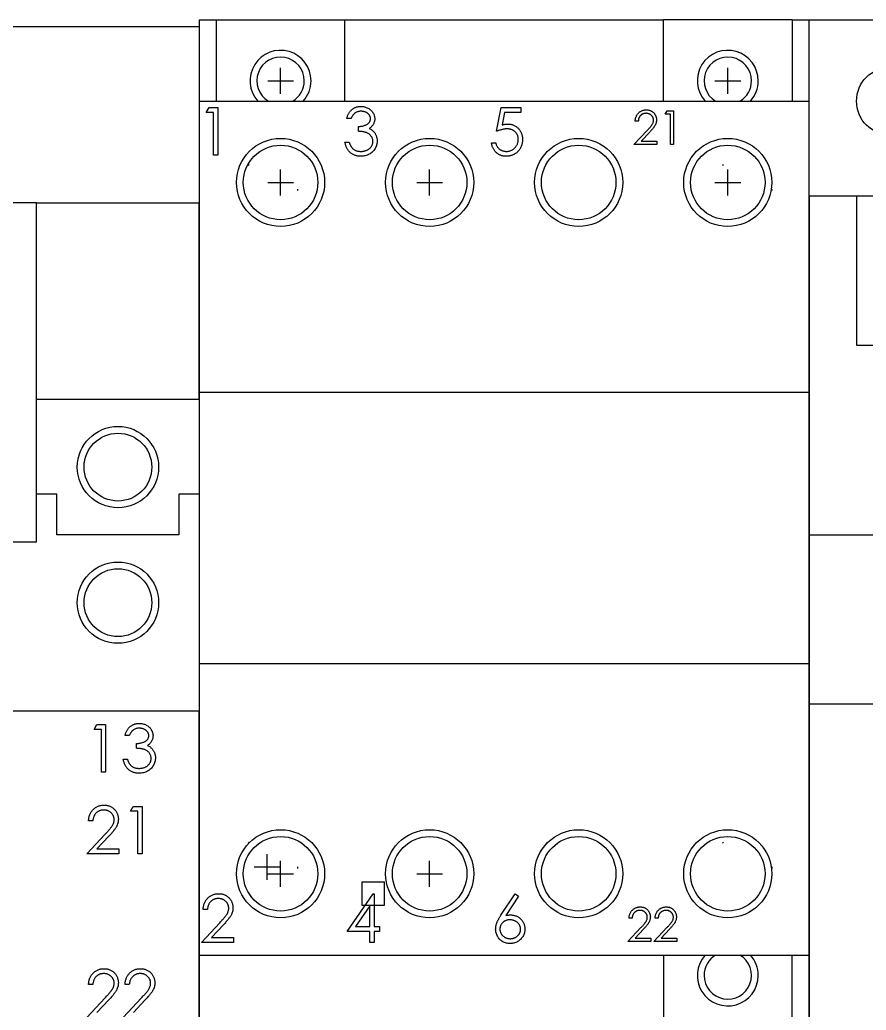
# Model space of a CAD drawing. Extents: x 304869 to 305569, y 280978 to 282378.
# Drawn here: x 305037.1 to 305099.6, y 281682.7 to 281755.8 of the extents above; entities that cross this region are included whole.
import ezdxf

# ---------------------------------------------------------------- set-up
doc = ezdxf.new("R2010")
doc.units = 0
doc.header["$MEASUREMENT"] = 0
doc.linetypes.add('ACAD_ISO07W100', pattern=[3, 0, -3])
for name, color, linetype in [('PV-1A6A', 7, 'Continuous'), ('PV-2418', 7, 'Continuous'), ('PV-2A84', 7, 'Continuous')]:
    doc.layers.add(name, color=color, linetype=linetype)

# ---------------------------------------------------------------- blocks, each defined once
blk = doc.blocks.new('Manufacturer上海良信PartName接触器SeriesNDC1ShellFrameLimitingCurrentRemarkPartTypeMinCurrent38.1MaxCurrent65Poles3PMinPower0MaxPower0LibType3DelFlgfalseUpdateDate2023-01-0100000')
at = {"layer": 'PV-1A6A'}
for p, q in [((37.5, 64), (37.5, 50)), ((37.5, 50), (37.5, 46.5)), ((37.5, 46.5), (37.5, 13.5)), ((37.5, 13.5), (37.5, -13.5))]:
    blk.add_line(p, q, dxfattribs=at)
at = {"layer": 'PV-2418'}
for p, q in [((-37.5, 64), (-25.5, 64)), ((-37.5, 51), (-37.5, 64)), ((-24.5, 64), (37.5, 64)), ((37.5, 64), (37.5, 51)), ((-34, 51), (-37.5, 51)), ((-37.5, 51), (-37.5, 26)), ((-34, 51), (-34, 40)), ((-18, 51), (-34, 51)), ((25.5, 51), (22, 51)), ((25.5, 51), (37.5, 51)), ((25.5, 26), (25.5, 51)), ((37.5, 36.5), (37.5, 51)), ((-34, 40), (-18, 40)), ((37.5, 36.5), (25.5, 36.5)), ((37.5, 36.5), (37.5, 29.5)), ((27, 29.5), (25.5, 29.5)), ((27, 26.5), (27, 29.5)), ((37.5, 29.5), (36, 29.5)), ((36, 29.5), (36, 26.5)), ((37.5, 29.5), (37.5, 13.5)), ((36, 26.5), (27, 26.5)), ((-37.5, 26), (25.5, 26)), ((-37.5, 26), (-37.5, 13.5)), ((37.5, 13.5), (-37.5, 13.5)), ((-37.5, 13.5), (-37.5, -16.5)), ((37.5, -16.5), (37.5, 13.5)), ((29.736, 12.147), (29.941, 12.506)), ((29.941, 12.506), (30.589, 12.506)), ((30.589, 12.506), (30.589, 9.006)), ((30.275, 12.147), (29.736, 12.147)), ((30.275, 9.006), (30.275, 12.147)), ((32.339, 11.699), (32.025, 11.699)), ((32.877, 10.756), (32.877, 11.115)), ((31.89, 9.949), (32.204, 9.949)), ((30.589, 9.006), (30.275, 9.006)), ((32.428, 6.114), (32.634, 6.473)), ((32.967, 6.114), (32.428, 6.114)), ((32.634, 6.473), (33.281, 6.473)), ((32.967, 2.973), (32.967, 6.114)), ((33.281, 6.473), (33.281, 2.973)), ((29.646, 5.396), (29.332, 5.396)), ((29.198, 2.973), (30.555, 4.422)), ((30.823, 4.267), (29.947, 3.332)), ((31.576, 2.973), (29.198, 2.973)), ((29.947, 3.332), (31.576, 3.332)), ((31.576, 3.332), (31.576, 2.973)), ((33.281, 2.973), (32.967, 2.973)), ((29.646, -6.671), (29.332, -6.671)), ((32.339, -6.671), (32.025, -6.671)), ((29.198, -9.094), (30.555, -7.645)), ((30.823, -7.8), (29.947, -8.735)), ((31.89, -9.094), (33.247, -7.645)), ((33.515, -7.8), (32.639, -8.735))]:
    blk.add_line(p, q, dxfattribs=at)
for centre, radius in [((-31.5, 58), 2.5), ((31.5, 31.5), 3), ((31.5, 31.5), 2.5), ((31.5, 21.5), 3), ((31.5, 21.5), 2.5)]:
    blk.add_circle(centre, radius, dxfattribs=at)
for points, knots in [([(32.025, 11.699), (32.033, 11.734), (32.05, 11.803), (32.084, 11.901), (32.122, 11.994), (32.168, 12.08), (32.217, 12.161), (32.274, 12.235), (32.335, 12.303), (32.403, 12.364), (32.474, 12.419), (32.55, 12.466), (32.628, 12.506), (32.709, 12.539), (32.794, 12.564), (32.882, 12.583), (32.973, 12.594), (33.035, 12.596), (33.066, 12.596)], [0, 0, 0, 0, 0.072625, 0.141977, 0.208985, 0.273957, 0.336889, 0.398745, 0.460116, 0.520825, 0.580994, 0.640152, 0.698622, 0.757271, 0.816427, 0.876254, 0.937165, 1, 1, 1, 1]), ([(33.066, 12.596), (33.112, 12.595), (33.202, 12.592), (33.335, 12.567), (33.463, 12.528), (33.585, 12.473), (33.698, 12.406), (33.799, 12.326), (33.886, 12.235), (33.959, 12.134), (34.016, 12.026), (34.058, 11.916), (34.084, 11.802), (34.087, 11.725), (34.089, 11.687)], [0, 0, 0, 0, 0.090254, 0.17854, 0.266093, 0.354631, 0.441886, 0.525747, 0.608114, 0.690197, 0.770821, 0.848326, 0.924012, 1, 1, 1, 1]), ([(33.071, 12.237), (33.031, 12.236), (32.953, 12.233), (32.841, 12.209), (32.736, 12.171), (32.657, 12.126), (32.598, 12.081), (32.556, 12.042), (32.514, 11.999), (32.477, 11.948), (32.438, 11.894), (32.403, 11.834), (32.37, 11.768), (32.349, 11.722), (32.339, 11.699)], [0, 0, 0, 0, 0.122712, 0.239685, 0.351816, 0.463766, 0.520818, 0.579448, 0.640604, 0.705298, 0.773634, 0.844669, 0.920057, 1, 1, 1, 1]), ([(33.775, 11.688), (33.774, 11.706), (33.773, 11.743), (33.763, 11.796), (33.747, 11.847), (33.726, 11.897), (33.697, 11.945), (33.663, 11.99), (33.622, 12.034), (33.575, 12.075), (33.524, 12.113), (33.469, 12.146), (33.411, 12.174), (33.349, 12.198), (33.284, 12.215), (33.216, 12.228), (33.144, 12.235), (33.095, 12.237), (33.071, 12.237)], [0, 0, 0, 0, 0.055275, 0.109966, 0.163247, 0.218076, 0.273301, 0.330909, 0.390995, 0.454176, 0.518862, 0.583311, 0.648517, 0.715031, 0.782502, 0.852323, 0.924928, 1, 1, 1, 1]), ([(32.877, 11.115), (32.92, 11.116), (33.005, 11.117), (33.129, 11.135), (33.248, 11.159), (33.358, 11.196), (33.459, 11.239), (33.546, 11.289), (33.619, 11.344), (33.677, 11.406), (33.72, 11.472), (33.752, 11.541), (33.771, 11.614), (33.773, 11.663), (33.775, 11.688)], [0, 0, 0, 0, 0.1101656, 0.2157873, 0.3180274, 0.417574, 0.5116505, 0.5961621, 0.6729345, 0.7436696, 0.810677, 0.874059, 0.9366963, 1, 1, 1, 1]), ([(34.089, 11.687), (34.087, 11.65), (34.085, 11.577), (34.066, 11.472), (34.033, 11.372), (33.988, 11.278), (33.93, 11.19), (33.859, 11.109), (33.776, 11.033), (33.712, 10.989), (33.68, 10.967)], [0, 0, 0, 0, 0.128068, 0.250608, 0.37063, 0.490072, 0.610375, 0.734313, 0.863217, 1, 1, 1, 1]), ([(33.68, 10.967), (33.717, 10.949), (33.791, 10.913), (33.891, 10.843), (33.983, 10.763), (34.034, 10.7), (34.059, 10.668)], [0, 0, 0, 0, 0.2538796, 0.5030089, 0.7502911, 1, 1, 1, 1]), ([(33.954, 10.016), (33.952, 10.049), (33.949, 10.114), (33.926, 10.209), (33.888, 10.302), (33.834, 10.389), (33.769, 10.47), (33.692, 10.542), (33.604, 10.601), (33.523, 10.642), (33.452, 10.67), (33.39, 10.689), (33.321, 10.705), (33.246, 10.719), (33.164, 10.732), (33.074, 10.742), (32.978, 10.751), (32.911, 10.754), (32.877, 10.756)], [0, 0, 0, 0, 0.066909, 0.133485, 0.201035, 0.271234, 0.34288, 0.413836, 0.485977, 0.56023, 0.599884, 0.644055, 0.691892, 0.744688, 0.801492, 0.862858, 0.929328, 1, 1, 1, 1]), ([(34.059, 10.668), (34.076, 10.645), (34.109, 10.599), (34.151, 10.526), (34.188, 10.451), (34.217, 10.374), (34.24, 10.295), (34.256, 10.214), (34.266, 10.131), (34.267, 10.074), (34.268, 10.046)], [0, 0, 0, 0, 0.128136, 0.254173, 0.378112, 0.501712, 0.623986, 0.747096, 0.872875, 1, 1, 1, 1]), ([(33.057, 8.917), (33.02, 8.917), (32.946, 8.919), (32.838, 8.931), (32.735, 8.952), (32.636, 8.981), (32.542, 9.017), (32.453, 9.063), (32.369, 9.116), (32.29, 9.178), (32.216, 9.247), (32.149, 9.325), (32.088, 9.41), (32.035, 9.503), (31.988, 9.603), (31.949, 9.711), (31.914, 9.827), (31.898, 9.907), (31.89, 9.949)], [0, 0, 0, 0, 0.065541, 0.128963, 0.190377, 0.250092, 0.308548, 0.366398, 0.424542, 0.48317, 0.542243, 0.601739, 0.662506, 0.724856, 0.789128, 0.856346, 0.926295, 1, 1, 1, 1]), ([(32.204, 9.949), (32.212, 9.922), (32.228, 9.869), (32.255, 9.794), (32.286, 9.725), (32.319, 9.661), (32.354, 9.603), (32.393, 9.552), (32.433, 9.504), (32.463, 9.478), (32.478, 9.465)], [0, 0, 0, 0, 0.14977, 0.291316, 0.425966, 0.55216, 0.671527, 0.786122, 0.895325, 1, 1, 1, 1]), ([(34.268, 10.046), (34.266, 9.997), (34.263, 9.899), (34.231, 9.755), (34.181, 9.614), (34.111, 9.479), (34.025, 9.352), (33.923, 9.239), (33.805, 9.142), (33.675, 9.061), (33.533, 8.996), (33.381, 8.951), (33.222, 8.921), (33.113, 8.918), (33.057, 8.917)], [0, 0, 0, 0, 0.079648, 0.158922, 0.239619, 0.322609, 0.406035, 0.487602, 0.569685, 0.653036, 0.737436, 0.822478, 0.909748, 1, 1, 1, 1]), ([(33.063, 9.276), (33.096, 9.276), (33.16, 9.277), (33.253, 9.288), (33.342, 9.305), (33.425, 9.33), (33.504, 9.36), (33.578, 9.399), (33.647, 9.444), (33.71, 9.496), (33.767, 9.552), (33.817, 9.611), (33.86, 9.673), (33.894, 9.737), (33.921, 9.803), (33.94, 9.872), (33.952, 9.943), (33.953, 9.992), (33.954, 10.016)], [0, 0, 0, 0, 0.076072, 0.148752, 0.218403, 0.28576, 0.350598, 0.414964, 0.478069, 0.541761, 0.60435, 0.664075, 0.721464, 0.777587, 0.832644, 0.887844, 0.94346, 1, 1, 1, 1]), ([(32.478, 9.465), (32.498, 9.45), (32.537, 9.42), (32.601, 9.381), (32.668, 9.348), (32.74, 9.322), (32.815, 9.301), (32.894, 9.287), (32.977, 9.277), (33.034, 9.276), (33.063, 9.276)], [0, 0, 0, 0, 0.118271, 0.236178, 0.355663, 0.475904, 0.600127, 0.728608, 0.861313, 1, 1, 1, 1]), ([(29.332, 5.396), (29.334, 5.438), (29.338, 5.52), (29.357, 5.639), (29.384, 5.753), (29.422, 5.861), (29.469, 5.963), (29.526, 6.06), (29.593, 6.151), (29.67, 6.236), (29.752, 6.313), (29.842, 6.379), (29.936, 6.436), (30.034, 6.483), (30.137, 6.518), (30.245, 6.544), (30.358, 6.56), (30.435, 6.562), (30.474, 6.563)], [0, 0, 0, 0, 0.0687908, 0.1351033, 0.1989787, 0.2619043, 0.323495, 0.3851954, 0.4469692, 0.5097648, 0.5722506, 0.6334052, 0.6932512, 0.7525832, 0.8125793, 0.8732751, 0.9355499, 1, 1, 1, 1]), ([(30.458, 6.204), (30.43, 6.203), (30.376, 6.202), (30.297, 6.192), (30.222, 6.175), (30.15, 6.152), (30.082, 6.122), (30.017, 6.086), (29.956, 6.042), (29.899, 5.992), (29.846, 5.937), (29.799, 5.875), (29.759, 5.808), (29.723, 5.737), (29.694, 5.659), (29.672, 5.576), (29.655, 5.488), (29.649, 5.427), (29.646, 5.396)], [0, 0, 0, 0, 0.064439, 0.126547, 0.186887, 0.245878, 0.304041, 0.362191, 0.420976, 0.48066, 0.5406, 0.600689, 0.661936, 0.724443, 0.789038, 0.856314, 0.926352, 1, 1, 1, 1]), ([(31.217, 5.494), (31.216, 5.518), (31.215, 5.565), (31.204, 5.634), (31.187, 5.701), (31.163, 5.765), (31.132, 5.827), (31.093, 5.885), (31.049, 5.942), (30.997, 5.995), (30.941, 6.044), (30.881, 6.087), (30.818, 6.123), (30.752, 6.152), (30.683, 6.176), (30.61, 6.192), (30.535, 6.202), (30.484, 6.203), (30.458, 6.204)], [0, 0, 0, 0, 0.061965, 0.122122, 0.180988, 0.239933, 0.299906, 0.359989, 0.421776, 0.486576, 0.551535, 0.615018, 0.677259, 0.73973, 0.80305, 0.866495, 0.931973, 1, 1, 1, 1]), ([(30.474, 6.563), (30.512, 6.562), (30.587, 6.56), (30.698, 6.545), (30.802, 6.521), (30.902, 6.488), (30.995, 6.443), (31.082, 6.389), (31.165, 6.327), (31.239, 6.254), (31.308, 6.176), (31.367, 6.092), (31.418, 6.006), (31.46, 5.916), (31.491, 5.822), (31.515, 5.726), (31.528, 5.625), (31.53, 5.557), (31.531, 5.522)], [0, 0, 0, 0, 0.069475, 0.136517, 0.200789, 0.26383, 0.325735, 0.387291, 0.449509, 0.512968, 0.576275, 0.63758, 0.697903, 0.757172, 0.816599, 0.876653, 0.93729, 1, 1, 1, 1]), ([(30.555, 4.422), (30.588, 4.456), (30.652, 4.522), (30.741, 4.619), (30.822, 4.709), (30.894, 4.791), (30.956, 4.868), (31.011, 4.936), (31.055, 4.999), (31.102, 5.072), (31.149, 5.161), (31.188, 5.269), (31.212, 5.381), (31.215, 5.456), (31.217, 5.494)], [0, 0, 0, 0, 0.110803, 0.212829, 0.306101, 0.390647, 0.466924, 0.534481, 0.593587, 0.644557, 0.7362, 0.825024, 0.911986, 1, 1, 1, 1]), ([(31.531, 5.522), (31.529, 5.474), (31.526, 5.377), (31.497, 5.235), (31.452, 5.097), (31.398, 4.987), (31.344, 4.897), (31.295, 4.824), (31.237, 4.745), (31.171, 4.66), (31.096, 4.57), (31.013, 4.473), (30.921, 4.372), (30.856, 4.302), (30.823, 4.267)], [0, 0, 0, 0, 0.098702, 0.195672, 0.292422, 0.391343, 0.444462, 0.504229, 0.570352, 0.642546, 0.722288, 0.807921, 0.90047, 1, 1, 1, 1]), ([(29.332, -6.671), (29.334, -6.629), (29.338, -6.547), (29.357, -6.428), (29.384, -6.314), (29.422, -6.206), (29.469, -6.103), (29.526, -6.006), (29.593, -5.915), (29.67, -5.831), (29.752, -5.754), (29.842, -5.687), (29.936, -5.631), (30.034, -5.584), (30.137, -5.548), (30.245, -5.522), (30.358, -5.506), (30.435, -5.505), (30.474, -5.504)], [0, 0, 0, 0, 0.0687908, 0.1351033, 0.1989787, 0.2619043, 0.323495, 0.3851954, 0.4469692, 0.5097648, 0.5722506, 0.6334052, 0.6932512, 0.7525832, 0.8125793, 0.8732751, 0.9355499, 1, 1, 1, 1]), ([(30.474, -5.504), (30.512, -5.505), (30.587, -5.507), (30.698, -5.522), (30.802, -5.545), (30.902, -5.579), (30.995, -5.624), (31.082, -5.677), (31.165, -5.74), (31.239, -5.813), (31.308, -5.891), (31.367, -5.975), (31.418, -6.061), (31.46, -6.15), (31.491, -6.244), (31.515, -6.341), (31.528, -6.442), (31.53, -6.51), (31.531, -6.544)], [0, 0, 0, 0, 0.0694755, 0.1365168, 0.2007888, 0.2638297, 0.325735, 0.3872907, 0.4495092, 0.5129678, 0.5762752, 0.6375801, 0.6979026, 0.7571721, 0.8165985, 0.8766532, 0.9372896, 1, 1, 1, 1]), ([(32.025, -6.671), (32.027, -6.629), (32.031, -6.547), (32.049, -6.428), (32.076, -6.314), (32.114, -6.206), (32.162, -6.103), (32.218, -6.006), (32.286, -5.915), (32.362, -5.831), (32.445, -5.754), (32.534, -5.687), (32.628, -5.631), (32.726, -5.584), (32.829, -5.548), (32.937, -5.522), (33.05, -5.506), (33.127, -5.505), (33.166, -5.504)], [0, 0, 0, 0, 0.068791, 0.135103, 0.198979, 0.261904, 0.323495, 0.385195, 0.446969, 0.509765, 0.572251, 0.633405, 0.693251, 0.752583, 0.812579, 0.873275, 0.93555, 1, 1, 1, 1]), ([(33.166, -5.504), (33.204, -5.505), (33.28, -5.507), (33.39, -5.522), (33.495, -5.545), (33.594, -5.579), (33.687, -5.624), (33.774, -5.677), (33.857, -5.74), (33.932, -5.813), (34, -5.891), (34.059, -5.975), (34.11, -6.061), (34.152, -6.15), (34.183, -6.244), (34.207, -6.341), (34.22, -6.442), (34.222, -6.51), (34.223, -6.544)], [0, 0, 0, 0, 0.069475, 0.136517, 0.200789, 0.26383, 0.325735, 0.387291, 0.449509, 0.512968, 0.576275, 0.63758, 0.697903, 0.757172, 0.816599, 0.876653, 0.93729, 1, 1, 1, 1]), ([(30.458, -5.863), (30.43, -5.864), (30.376, -5.865), (30.297, -5.875), (30.222, -5.892), (30.15, -5.915), (30.082, -5.944), (30.017, -5.981), (29.956, -6.025), (29.899, -6.075), (29.846, -6.13), (29.799, -6.191), (29.759, -6.258), (29.723, -6.33), (29.694, -6.408), (29.672, -6.491), (29.655, -6.579), (29.649, -6.639), (29.646, -6.671)], [0, 0, 0, 0, 0.064439, 0.126547, 0.186887, 0.245878, 0.304041, 0.362191, 0.420976, 0.48066, 0.5406, 0.600689, 0.661936, 0.724443, 0.789038, 0.856314, 0.926352, 1, 1, 1, 1]), ([(31.217, -6.572), (31.216, -6.549), (31.215, -6.501), (31.204, -6.432), (31.187, -6.366), (31.163, -6.302), (31.132, -6.24), (31.093, -6.181), (31.049, -6.125), (30.997, -6.072), (30.941, -6.023), (30.881, -5.98), (30.818, -5.944), (30.752, -5.914), (30.683, -5.891), (30.61, -5.875), (30.535, -5.865), (30.484, -5.864), (30.458, -5.863)], [0, 0, 0, 0, 0.061965, 0.122122, 0.180988, 0.239933, 0.299906, 0.359989, 0.421776, 0.486576, 0.551535, 0.615018, 0.677259, 0.73973, 0.80305, 0.866495, 0.931973, 1, 1, 1, 1]), ([(30.555, -7.645), (30.588, -7.611), (30.652, -7.544), (30.741, -7.448), (30.822, -7.358), (30.894, -7.275), (30.956, -7.199), (31.011, -7.13), (31.055, -7.068), (31.102, -6.995), (31.149, -6.906), (31.188, -6.798), (31.212, -6.686), (31.215, -6.61), (31.217, -6.572)], [0, 0, 0, 0, 0.110803, 0.212829, 0.306101, 0.390647, 0.466924, 0.534481, 0.593587, 0.644557, 0.7362, 0.825024, 0.911986, 1, 1, 1, 1]), ([(31.531, -6.544), (31.529, -6.593), (31.526, -6.69), (31.497, -6.832), (31.452, -6.969), (31.398, -7.08), (31.344, -7.169), (31.295, -7.243), (31.237, -7.322), (31.171, -7.406), (31.096, -7.497), (31.013, -7.593), (30.921, -7.695), (30.856, -7.764), (30.823, -7.8)], [0, 0, 0, 0, 0.098702, 0.195672, 0.292422, 0.391343, 0.444462, 0.504229, 0.570352, 0.642546, 0.722288, 0.807921, 0.90047, 1, 1, 1, 1]), ([(33.15, -5.863), (33.122, -5.864), (33.069, -5.865), (32.99, -5.875), (32.915, -5.892), (32.843, -5.915), (32.774, -5.944), (32.709, -5.981), (32.648, -6.025), (32.591, -6.075), (32.538, -6.13), (32.492, -6.191), (32.451, -6.258), (32.416, -6.33), (32.387, -6.408), (32.365, -6.491), (32.347, -6.579), (32.342, -6.639), (32.339, -6.671)], [0, 0, 0, 0, 0.064439, 0.126547, 0.186887, 0.245878, 0.304041, 0.362191, 0.420976, 0.48066, 0.5406, 0.600689, 0.661936, 0.724443, 0.789038, 0.856314, 0.926352, 1, 1, 1, 1]), ([(33.909, -6.572), (33.909, -6.549), (33.907, -6.501), (33.896, -6.432), (33.879, -6.366), (33.856, -6.302), (33.824, -6.24), (33.785, -6.181), (33.741, -6.125), (33.69, -6.072), (33.633, -6.023), (33.574, -5.98), (33.511, -5.944), (33.444, -5.914), (33.375, -5.891), (33.303, -5.875), (33.227, -5.865), (33.176, -5.864), (33.15, -5.863)], [0, 0, 0, 0, 0.061965, 0.122122, 0.180988, 0.239933, 0.299906, 0.359989, 0.421776, 0.486576, 0.551535, 0.615018, 0.677259, 0.73973, 0.80305, 0.866495, 0.931973, 1, 1, 1, 1]), ([(33.247, -7.645), (33.28, -7.611), (33.344, -7.544), (33.434, -7.448), (33.514, -7.358), (33.586, -7.275), (33.648, -7.199), (33.703, -7.13), (33.747, -7.068), (33.795, -6.995), (33.841, -6.906), (33.881, -6.798), (33.905, -6.686), (33.908, -6.61), (33.909, -6.572)], [0, 0, 0, 0, 0.110803, 0.212829, 0.306101, 0.390647, 0.466924, 0.534481, 0.593587, 0.644557, 0.7362, 0.825024, 0.911986, 1, 1, 1, 1]), ([(34.223, -6.544), (34.222, -6.593), (34.218, -6.69), (34.189, -6.832), (34.145, -6.969), (34.091, -7.08), (34.036, -7.169), (33.987, -7.243), (33.93, -7.322), (33.863, -7.406), (33.788, -7.497), (33.705, -7.593), (33.613, -7.695), (33.549, -7.764), (33.515, -7.8)], [0, 0, 0, 0, 0.098702, 0.195672, 0.292422, 0.391343, 0.444462, 0.504229, 0.570352, 0.642546, 0.722288, 0.807921, 0.90047, 1, 1, 1, 1])]:
    blk.add_open_spline(points, degree=3, knots=knots, dxfattribs=at)
blk = doc.blocks.new('Manufacturer上海良信PartName接触器SeriesNDC1ShellFrameLimitingCurrentRemarkPartTypeMinCurrent12.1MaxCurrent18Poles3PMinPower0MaxPower0LibType3DelFlgfalseUpdateDate2023-01-0100000')
for p, q in [((-16.5, 32.048), (-16.5, 33.952)), ((-16.5, 32.048), (-16.5, 33.952)), ((16.5, 32.048), (16.5, 33.952)), ((16.5, 32.048), (16.5, 33.952)), ((16.5, 32.048), (16.5, 33.952)), ((-17.452, 33), (-15.548, 33)), ((-17.452, 33), (-15.548, 33)), ((15.548, 33), (17.452, 33)), ((15.548, 33), (17.452, 33)), ((15.548, 33), (17.452, 33)), ((-16.5, 24.548), (-16.5, 26.452)), ((-5.5, 24.548), (-5.5, 26.452)), ((16.5, 24.548), (16.5, 26.452)), ((-17.452, 25.5), (-15.548, 25.5)), ((-6.452, 25.5), (-4.548, 25.5)), ((15.548, 25.5), (17.452, 25.5)), ((-17.5, -25.952), (-17.5, -24.048)), ((-16.5, -26.452), (-16.5, -24.548)), ((-5.5, -26.452), (-5.5, -24.548)), ((-18.452, -25), (-16.548, -25)), ((-17.452, -25.5), (-15.548, -25.5)), ((-6.452, -25.5), (-4.548, -25.5))]:
    blk.add_line(p, q)
at = {"color": 3}
for p, q in [((-8.82, -26.123), (-10.513, -26.123)), ((-10.513, -26.123), (-10.513, -27.815)), ((-8.82, -27.815), (-8.82, -26.123)), ((-10.513, -27.815), (-8.82, -27.815))]:
    blk.add_line(p, q, dxfattribs=at)
at = {"linetype": 'ACAD_ISO07W100', "ltscale": 3}
for centre in [(-17.5, 25), (17.5, 25), (-17.5, -25), (17.5, -25)]:
    blk.add_circle(centre, 2.25, dxfattribs=at)
at = {"layer": 'PV-2A84'}
for p, q in [((-22.5, 37.5), (-21.25, 37.5)), ((-22.5, 37.5), (-22.5, 31.5)), ((-21.25, 37.5), (-11.75, 37.5)), ((-21.25, 37.5), (-21.25, 31.5)), ((-11.75, 37.5), (11.75, 37.5)), ((-11.75, 31.5), (-11.75, 37.5)), ((21.25, 37.5), (11.75, 37.5)), ((11.75, 31.5), (11.75, 37.5)), ((21.25, 37.5), (22.5, 37.5)), ((21.25, 37.5), (21.25, 31.5)), ((22.5, 31.5), (22.5, 37.5)), ((-22.5, 31.5), (22.5, 31.5)), ((-22.5, 31.5), (-22.5, 10)), ((22.5, 10), (22.5, 31.5)), ((-21.978, 30.664), (-21.773, 31.023)), ((-21.773, 31.023), (-21.126, 31.023)), ((-21.126, 31.023), (-21.126, 27.523)), ((-0.574, 29.273), (-0.216, 31.023)), ((-0.216, 31.023), (1.22, 31.023)), ((1.22, 31.023), (1.22, 30.664)), ((11.884, 30.538), (12.03, 30.794)), ((12.03, 30.794), (12.493, 30.794)), ((12.493, 30.794), (12.493, 28.294)), ((-21.44, 30.664), (-21.978, 30.664)), ((-21.44, 27.523), (-21.44, 30.664)), ((-11.299, 30.215), (-11.613, 30.215)), ((0.03, 30.664), (-0.159, 29.744)), ((1.22, 30.664), (0.03, 30.664)), ((9.896, 30.025), (9.672, 30.025)), ((12.268, 30.538), (11.884, 30.538)), ((12.268, 28.294), (12.268, 30.538)), ((-10.76, 29.273), (-10.76, 29.632)), ((9.576, 28.294), (10.545, 29.329)), ((10.737, 29.218), (10.111, 28.551)), ((10.111, 28.551), (11.275, 28.551)), ((11.275, 28.551), (11.275, 28.294)), ((-11.748, 28.465), (-11.433, 28.465)), ((-0.933, 28.42), (-0.619, 28.42)), ((11.275, 28.294), (9.576, 28.294)), ((12.493, 28.294), (12.268, 28.294)), ((-21.126, 27.523), (-21.44, 27.523)), ((-22.5, 10), (-22.5, -10)), ((22.5, 10), (-22.5, 10)), ((22.5, -10), (22.5, 10)), ((-22.5, -10), (-22.5, -31.5)), ((-22.5, -10), (22.5, -10)), ((22.5, -31.5), (22.5, -10)), ((-11.577, -29.751), (-9.666, -26.969)), ((-9.666, -26.969), (-9.603, -26.969)), ((-9.603, -26.969), (-9.603, -29.392)), ((-0.237, -28.566), (0.808, -26.969)), ((0.808, -26.969), (1.05, -27.159)), ((1.05, -27.159), (0.125, -28.573)), ((-21.898, -28.136), (-22.212, -28.136)), ((-9.917, -27.872), (-10.96, -29.392)), ((-9.917, -29.392), (-9.917, -27.872)), ((-22.346, -30.559), (-20.989, -29.11)), ((9.44, -28.778), (9.216, -28.778)), ((11.363, -28.778), (11.139, -28.778)), ((-20.721, -29.265), (-21.597, -30.2)), ((-9.917, -29.751), (-11.577, -29.751)), ((-10.96, -29.392), (-9.917, -29.392)), ((-9.917, -30.559), (-9.917, -29.751)), ((-9.603, -29.392), (-9.199, -29.392)), ((-9.199, -29.751), (-9.603, -29.751)), ((-9.603, -29.751), (-9.603, -30.559)), ((-9.199, -29.392), (-9.199, -29.751)), ((9.12, -30.508), (10.089, -29.474)), ((10.28, -29.584), (9.655, -30.252)), ((11.043, -30.508), (12.012, -29.474)), ((12.204, -29.584), (11.578, -30.252)), ((-19.968, -30.559), (-22.346, -30.559)), ((-21.597, -30.2), (-19.968, -30.2)), ((-19.968, -30.2), (-19.968, -30.559)), ((-9.603, -30.559), (-9.917, -30.559)), ((10.818, -30.508), (9.12, -30.508)), ((9.655, -30.252), (10.818, -30.252)), ((10.818, -30.252), (10.818, -30.508)), ((12.741, -30.508), (11.043, -30.508)), ((11.578, -30.252), (12.741, -30.252)), ((12.741, -30.252), (12.741, -30.508)), ((-22.5, -31.5), (22.5, -31.5)), ((-22.5, -31.5), (-22.5, -37.5)), ((11.75, -31.5), (11.75, -37.5)), ((21.25, -37.5), (21.25, -31.5)), ((22.5, -37.5), (22.5, -31.5))]:
    blk.add_line(p, q, dxfattribs=at)
for centre, radius in [((-16.5, 25.5), 3.25), ((-5.5, 25.5), 3.25), ((5.5, 25.5), 3.25), ((16.5, 25.5), 3.25), ((-16.5, 25.5), 2.75), ((-5.5, 25.5), 2.75), ((5.5, 25.5), 2.75), ((16.5, 25.5), 2.75), ((-16.5, -25.5), 3.25), ((-5.5, -25.5), 3.25), ((5.5, -25.5), 3.25), ((16.5, -25.5), 3.25), ((-16.5, -25.5), 2.75), ((-5.5, -25.5), 2.75), ((5.5, -25.5), 2.75), ((16.5, -25.5), 2.75)]:
    blk.add_circle(centre, radius, dxfattribs=at)
for centre, radius, start, end in [((-16.5, 33), 2.25, 0, 221.81031), ((16.5, 33), 2.25, 0, 221.81031), ((-16.5, 33), 1.75, 0, 238.99728), ((16.5, 33), 1.75, 0, 238.99728), ((-16.5, 33), 1.75, 301.00272, 0), ((-16.5, 33), 2.25, 318.18969, 0), ((16.5, 33), 1.75, 301.00272, 0), ((16.5, 33), 2.25, 318.18969, 0), ((16.5, -33), 2.25, 138.18969, 0), ((16.5, -33), 1.75, 121.00272, 180), ((16.5, -33), 1.75, 180, 58.99728), ((16.5, -33), 2.25, 0, 41.81031)]:
    blk.add_arc(centre, radius, start, end, dxfattribs=at)
for points, knots in [([(-11.613, 30.215), (-11.604, 30.251), (-11.588, 30.319), (-11.553, 30.418), (-11.515, 30.511), (-11.47, 30.597), (-11.42, 30.678), (-11.364, 30.752), (-11.302, 30.82), (-11.235, 30.881), (-11.163, 30.936), (-11.088, 30.983), (-11.01, 31.023), (-10.928, 31.056), (-10.843, 31.081), (-10.755, 31.099), (-10.664, 31.111), (-10.602, 31.112), (-10.571, 31.113)], [0, 0, 0, 0, 0.072625, 0.141977, 0.208985, 0.273957, 0.336889, 0.398745, 0.460116, 0.520825, 0.580994, 0.640152, 0.698622, 0.757271, 0.816427, 0.876254, 0.937165, 1, 1, 1, 1]), ([(-10.567, 30.754), (-10.607, 30.752), (-10.685, 30.75), (-10.797, 30.726), (-10.901, 30.688), (-10.981, 30.643), (-11.04, 30.598), (-11.082, 30.559), (-11.123, 30.515), (-11.161, 30.465), (-11.199, 30.411), (-11.234, 30.35), (-11.268, 30.285), (-11.288, 30.239), (-11.299, 30.215)], [0, 0, 0, 0, 0.122712, 0.239685, 0.351816, 0.463766, 0.520818, 0.579448, 0.640604, 0.705298, 0.773634, 0.844669, 0.920057, 1, 1, 1, 1]), ([(-10.571, 31.113), (-10.525, 31.111), (-10.435, 31.109), (-10.302, 31.084), (-10.174, 31.044), (-10.052, 30.99), (-9.939, 30.923), (-9.838, 30.843), (-9.752, 30.752), (-9.679, 30.651), (-9.622, 30.543), (-9.579, 30.432), (-9.554, 30.319), (-9.551, 30.242), (-9.549, 30.203)], [0, 0, 0, 0, 0.090254, 0.17854, 0.266093, 0.354631, 0.441886, 0.525747, 0.608114, 0.690197, 0.770821, 0.848326, 0.924012, 1, 1, 1, 1]), ([(-9.863, 30.205), (-9.863, 30.223), (-9.864, 30.259), (-9.875, 30.313), (-9.89, 30.364), (-9.912, 30.414), (-9.94, 30.461), (-9.975, 30.507), (-10.016, 30.551), (-10.063, 30.591), (-10.113, 30.63), (-10.168, 30.663), (-10.227, 30.691), (-10.289, 30.714), (-10.354, 30.732), (-10.422, 30.744), (-10.493, 30.752), (-10.542, 30.753), (-10.567, 30.754)], [0, 0, 0, 0, 0.055275, 0.109966, 0.163247, 0.218076, 0.273301, 0.330909, 0.390995, 0.454176, 0.518862, 0.583311, 0.648517, 0.715031, 0.782502, 0.852323, 0.924928, 1, 1, 1, 1]), ([(9.672, 30.025), (9.674, 30.055), (9.676, 30.113), (9.69, 30.198), (9.709, 30.28), (9.736, 30.357), (9.77, 30.43), (9.811, 30.5), (9.859, 30.565), (9.913, 30.625), (9.972, 30.68), (10.036, 30.727), (10.103, 30.768), (10.173, 30.801), (10.247, 30.827), (10.324, 30.845), (10.405, 30.857), (10.459, 30.858), (10.487, 30.858)], [0, 0, 0, 0, 0.068791, 0.135103, 0.198979, 0.261904, 0.323495, 0.385195, 0.446969, 0.509765, 0.572251, 0.633405, 0.693251, 0.752583, 0.812579, 0.873275, 0.93555, 1, 1, 1, 1]), ([(10.487, 30.858), (10.515, 30.858), (10.569, 30.856), (10.647, 30.846), (10.722, 30.829), (10.793, 30.805), (10.859, 30.773), (10.922, 30.734), (10.981, 30.69), (11.034, 30.638), (11.083, 30.582), (11.126, 30.522), (11.162, 30.461), (11.192, 30.397), (11.214, 30.33), (11.231, 30.26), (11.24, 30.189), (11.242, 30.14), (11.243, 30.115)], [0, 0, 0, 0, 0.069475, 0.136517, 0.200789, 0.26383, 0.325735, 0.387291, 0.449509, 0.512968, 0.576275, 0.63758, 0.697903, 0.757172, 0.816599, 0.876653, 0.93729, 1, 1, 1, 1]), ([(-10.76, 29.632), (-10.717, 29.633), (-10.632, 29.634), (-10.508, 29.652), (-10.39, 29.676), (-10.279, 29.713), (-10.179, 29.755), (-10.092, 29.805), (-10.019, 29.861), (-9.961, 29.923), (-9.917, 29.989), (-9.886, 30.058), (-9.867, 30.13), (-9.864, 30.18), (-9.863, 30.205)], [0, 0, 0, 0, 0.1101656, 0.2157873, 0.3180274, 0.417574, 0.5116505, 0.5961621, 0.6729345, 0.7436696, 0.810677, 0.874059, 0.9366963, 1, 1, 1, 1]), ([(-9.549, 30.203), (-9.55, 30.166), (-9.552, 30.094), (-9.572, 29.988), (-9.604, 29.889), (-9.649, 29.795), (-9.708, 29.707), (-9.778, 29.625), (-9.862, 29.549), (-9.925, 29.506), (-9.958, 29.483)], [0, 0, 0, 0, 0.128068, 0.250608, 0.37063, 0.490072, 0.610375, 0.734313, 0.863217, 1, 1, 1, 1]), ([(10.476, 30.602), (10.456, 30.601), (10.418, 30.6), (10.362, 30.593), (10.308, 30.581), (10.256, 30.565), (10.208, 30.544), (10.161, 30.518), (10.118, 30.486), (10.077, 30.451), (10.039, 30.411), (10.006, 30.367), (9.977, 30.32), (9.951, 30.268), (9.931, 30.213), (9.915, 30.154), (9.903, 30.091), (9.899, 30.047), (9.896, 30.025)], [0, 0, 0, 0, 0.064439, 0.126547, 0.186887, 0.245878, 0.304041, 0.362191, 0.420976, 0.48066, 0.5406, 0.600689, 0.661936, 0.724443, 0.789038, 0.856314, 0.926352, 1, 1, 1, 1]), ([(11.018, 30.095), (11.018, 30.112), (11.017, 30.146), (11.009, 30.195), (10.997, 30.243), (10.98, 30.289), (10.957, 30.332), (10.93, 30.374), (10.898, 30.415), (10.862, 30.453), (10.821, 30.488), (10.779, 30.518), (10.734, 30.544), (10.686, 30.565), (10.637, 30.582), (10.585, 30.593), (10.531, 30.6), (10.495, 30.601), (10.476, 30.602)], [0, 0, 0, 0, 0.0619654, 0.1221219, 0.1809885, 0.2399332, 0.2999058, 0.3599888, 0.4217757, 0.4865758, 0.5515348, 0.6150175, 0.6772586, 0.73973, 0.8030501, 0.8664951, 0.9319735, 1, 1, 1, 1]), ([(10.545, 29.329), (10.569, 29.354), (10.614, 29.401), (10.679, 29.47), (10.736, 29.534), (10.788, 29.593), (10.832, 29.648), (10.871, 29.697), (10.902, 29.741), (10.936, 29.793), (10.969, 29.857), (10.998, 29.934), (11.015, 30.014), (11.017, 30.068), (11.018, 30.095)], [0, 0, 0, 0, 0.110803, 0.212829, 0.306101, 0.390647, 0.466924, 0.534481, 0.593587, 0.644557, 0.7362, 0.825024, 0.911986, 1, 1, 1, 1]), ([(11.243, 30.115), (11.241, 30.08), (11.239, 30.011), (11.218, 29.91), (11.186, 29.812), (11.148, 29.732), (11.109, 29.669), (11.074, 29.616), (11.033, 29.56), (10.985, 29.499), (10.932, 29.435), (10.873, 29.366), (10.807, 29.293), (10.761, 29.244), (10.737, 29.218)], [0, 0, 0, 0, 0.098702, 0.195672, 0.292422, 0.391343, 0.444462, 0.504229, 0.570352, 0.642546, 0.722288, 0.807921, 0.90047, 1, 1, 1, 1]), ([(-9.683, 28.533), (-9.685, 28.565), (-9.688, 28.63), (-9.711, 28.726), (-9.75, 28.818), (-9.803, 28.905), (-9.869, 28.986), (-9.945, 29.058), (-10.033, 29.118), (-10.114, 29.159), (-10.186, 29.187), (-10.247, 29.206), (-10.316, 29.221), (-10.391, 29.236), (-10.474, 29.249), (-10.563, 29.259), (-10.659, 29.267), (-10.726, 29.271), (-10.76, 29.273)], [0, 0, 0, 0, 0.066909, 0.133485, 0.201035, 0.271234, 0.34288, 0.413836, 0.485977, 0.56023, 0.599884, 0.644055, 0.691892, 0.744688, 0.801492, 0.862858, 0.929328, 1, 1, 1, 1]), ([(-9.958, 29.483), (-9.92, 29.465), (-9.847, 29.43), (-9.746, 29.36), (-9.655, 29.279), (-9.604, 29.216), (-9.578, 29.185)], [0, 0, 0, 0, 0.2538796, 0.5030089, 0.7502911, 1, 1, 1, 1]), ([(0.197, 29.453), (0.17, 29.452), (0.114, 29.451), (0.028, 29.442), (-0.063, 29.428), (-0.157, 29.408), (-0.256, 29.382), (-0.358, 29.352), (-0.465, 29.315), (-0.537, 29.287), (-0.574, 29.273)], [0, 0, 0, 0, 0.102203, 0.2110233, 0.3250997, 0.4465021, 0.5737877, 0.7089007, 0.8503579, 1, 1, 1, 1]), ([(-0.159, 29.744), (-0.122, 29.754), (-0.05, 29.774), (0.056, 29.796), (0.157, 29.809), (0.222, 29.811), (0.254, 29.812)], [0, 0, 0, 0, 0.2750684, 0.5329015, 0.7739735, 1, 1, 1, 1]), ([(1.041, 28.68), (1.04, 28.708), (1.039, 28.763), (1.028, 28.843), (1.01, 28.919), (0.985, 28.992), (0.952, 29.06), (0.913, 29.124), (0.866, 29.184), (0.811, 29.239), (0.752, 29.29), (0.687, 29.333), (0.617, 29.37), (0.542, 29.401), (0.462, 29.424), (0.378, 29.441), (0.289, 29.45), (0.228, 29.452), (0.197, 29.453)], [0, 0, 0, 0, 0.065351, 0.127916, 0.18836, 0.247216, 0.30563, 0.36377, 0.422661, 0.482687, 0.5433, 0.604118, 0.664965, 0.727413, 0.791468, 0.858055, 0.927037, 1, 1, 1, 1]), ([(0.254, 29.812), (0.293, 29.811), (0.369, 29.809), (0.482, 29.793), (0.589, 29.768), (0.691, 29.733), (0.788, 29.688), (0.879, 29.632), (0.965, 29.566), (1.045, 29.491), (1.118, 29.408), (1.181, 29.319), (1.235, 29.224), (1.279, 29.123), (1.314, 29.018), (1.337, 28.905), (1.352, 28.788), (1.354, 28.708), (1.355, 28.667)], [0, 0, 0, 0, 0.065808, 0.129394, 0.190894, 0.251281, 0.310815, 0.370371, 0.430768, 0.492881, 0.555104, 0.616067, 0.677256, 0.73826, 0.800762, 0.864778, 0.931045, 1, 1, 1, 1]), ([(-9.369, 28.563), (-9.371, 28.514), (-9.375, 28.416), (-9.407, 28.272), (-9.456, 28.13), (-9.527, 27.995), (-9.613, 27.869), (-9.715, 27.756), (-9.832, 27.659), (-9.963, 27.577), (-10.105, 27.512), (-10.256, 27.467), (-10.415, 27.438), (-10.525, 27.435), (-10.58, 27.433)], [0, 0, 0, 0, 0.0796483, 0.1589217, 0.2396195, 0.3226094, 0.4060346, 0.4876021, 0.5696846, 0.6530361, 0.7374357, 0.8224778, 0.9097477, 1, 1, 1, 1]), ([(-10.575, 27.792), (-10.542, 27.793), (-10.478, 27.794), (-10.384, 27.805), (-10.295, 27.821), (-10.212, 27.846), (-10.133, 27.877), (-10.06, 27.916), (-9.991, 27.961), (-9.928, 28.013), (-9.871, 28.069), (-9.821, 28.128), (-9.778, 28.189), (-9.744, 28.253), (-9.716, 28.32), (-9.698, 28.389), (-9.685, 28.46), (-9.684, 28.508), (-9.683, 28.533)], [0, 0, 0, 0, 0.076072, 0.148752, 0.218403, 0.28576, 0.350598, 0.414964, 0.478069, 0.541761, 0.60435, 0.664075, 0.721464, 0.777587, 0.832644, 0.887844, 0.94346, 1, 1, 1, 1]), ([(-9.578, 29.185), (-9.561, 29.162), (-9.528, 29.116), (-9.487, 29.042), (-9.449, 28.968), (-9.42, 28.891), (-9.398, 28.812), (-9.382, 28.731), (-9.372, 28.647), (-9.37, 28.591), (-9.369, 28.563)], [0, 0, 0, 0, 0.128136, 0.254173, 0.378112, 0.501712, 0.623986, 0.747096, 0.872875, 1, 1, 1, 1]), ([(1.355, 28.667), (1.354, 28.638), (1.353, 28.581), (1.346, 28.497), (1.333, 28.415), (1.316, 28.334), (1.293, 28.256), (1.266, 28.179), (1.233, 28.104), (1.196, 28.031), (1.155, 27.96), (1.109, 27.895), (1.061, 27.833), (1.009, 27.775), (0.952, 27.722), (0.893, 27.673), (0.83, 27.627), (0.763, 27.587), (0.694, 27.55), (0.622, 27.52), (0.547, 27.493), (0.47, 27.471), (0.39, 27.454), (0.307, 27.442), (0.221, 27.434), (0.164, 27.434), (0.134, 27.433)], [0, 0, 0, 0, 0.0440145, 0.0874341, 0.1301184, 0.1725537, 0.2145548, 0.2562981, 0.2984382, 0.340849, 0.3827152, 0.423924, 0.4642462, 0.5040737, 0.5438619, 0.5835667, 0.6230943, 0.6632291, 0.7035513, 0.7439379, 0.7845413, 0.8257501, 0.8677574, 0.9107452, 0.9549144, 1, 1, 1, 1]), ([(0.153, 27.792), (0.183, 27.793), (0.242, 27.795), (0.328, 27.807), (0.412, 27.826), (0.492, 27.855), (0.57, 27.89), (0.643, 27.935), (0.714, 27.986), (0.78, 28.045), (0.841, 28.11), (0.895, 28.179), (0.94, 28.254), (0.977, 28.331), (1.006, 28.413), (1.026, 28.498), (1.038, 28.588), (1.04, 28.649), (1.041, 28.68)], [0, 0, 0, 0, 0.064207, 0.126425, 0.18768, 0.248216, 0.308305, 0.369661, 0.431699, 0.495947, 0.559758, 0.622295, 0.683911, 0.745092, 0.80674, 0.869087, 0.93329, 1, 1, 1, 1]), ([(-10.58, 27.433), (-10.618, 27.434), (-10.691, 27.436), (-10.799, 27.448), (-10.903, 27.469), (-11.001, 27.498), (-11.095, 27.534), (-11.184, 27.579), (-11.268, 27.633), (-11.348, 27.695), (-11.422, 27.764), (-11.488, 27.842), (-11.549, 27.927), (-11.602, 28.02), (-11.65, 28.12), (-11.689, 28.228), (-11.723, 28.344), (-11.739, 28.424), (-11.748, 28.465)], [0, 0, 0, 0, 0.065541, 0.128963, 0.190377, 0.250092, 0.308548, 0.366398, 0.424542, 0.48317, 0.542243, 0.601739, 0.662506, 0.724856, 0.789128, 0.856346, 0.926295, 1, 1, 1, 1]), ([(-11.433, 28.465), (-11.425, 28.438), (-11.409, 28.386), (-11.382, 28.311), (-11.351, 28.241), (-11.318, 28.178), (-11.284, 28.12), (-11.245, 28.068), (-11.204, 28.021), (-11.174, 27.995), (-11.159, 27.982)], [0, 0, 0, 0, 0.14977, 0.291316, 0.425966, 0.55216, 0.671527, 0.786122, 0.895325, 1, 1, 1, 1]), ([(-11.159, 27.982), (-11.14, 27.966), (-11.101, 27.936), (-11.037, 27.898), (-10.97, 27.864), (-10.898, 27.839), (-10.823, 27.817), (-10.744, 27.803), (-10.66, 27.794), (-10.604, 27.793), (-10.575, 27.792)], [0, 0, 0, 0, 0.118271, 0.236178, 0.355663, 0.475904, 0.600127, 0.728608, 0.861313, 1, 1, 1, 1]), ([(0.134, 27.433), (0.099, 27.434), (0.031, 27.435), (-0.07, 27.45), (-0.166, 27.47), (-0.259, 27.501), (-0.347, 27.539), (-0.43, 27.587), (-0.511, 27.642), (-0.585, 27.707), (-0.655, 27.778), (-0.716, 27.855), (-0.772, 27.937), (-0.819, 28.024), (-0.86, 28.116), (-0.891, 28.213), (-0.917, 28.315), (-0.928, 28.385), (-0.933, 28.42)], [0, 0, 0, 0, 0.065421, 0.128708, 0.190236, 0.250724, 0.310637, 0.370766, 0.431615, 0.493523, 0.555883, 0.617342, 0.678668, 0.740711, 0.802985, 0.866803, 0.932347, 1, 1, 1, 1]), ([(-0.619, 28.42), (-0.612, 28.387), (-0.597, 28.323), (-0.564, 28.233), (-0.524, 28.153), (-0.477, 28.081), (-0.42, 28.019), (-0.356, 27.963), (-0.283, 27.913), (-0.203, 27.871), (-0.118, 27.835), (-0.03, 27.812), (0.061, 27.795), (0.122, 27.793), (0.153, 27.792)], [0, 0, 0, 0, 0.094687, 0.181994, 0.264377, 0.34218, 0.418618, 0.496509, 0.577369, 0.661511, 0.746733, 0.831258, 0.915206, 1, 1, 1, 1]), ([(-22.212, -28.136), (-22.21, -28.094), (-22.206, -28.012), (-22.187, -27.893), (-22.16, -27.779), (-22.122, -27.671), (-22.074, -27.568), (-22.018, -27.471), (-21.95, -27.38), (-21.874, -27.296), (-21.791, -27.219), (-21.702, -27.152), (-21.608, -27.096), (-21.51, -27.049), (-21.407, -27.013), (-21.299, -26.987), (-21.186, -26.971), (-21.109, -26.97), (-21.07, -26.969)], [0, 0, 0, 0, 0.068791, 0.135103, 0.198979, 0.261904, 0.323495, 0.385195, 0.446969, 0.509765, 0.572251, 0.633405, 0.693251, 0.752583, 0.812579, 0.873275, 0.93555, 1, 1, 1, 1]), ([(-21.07, -26.969), (-21.032, -26.97), (-20.956, -26.972), (-20.846, -26.987), (-20.742, -27.01), (-20.642, -27.044), (-20.549, -27.089), (-20.462, -27.142), (-20.379, -27.205), (-20.304, -27.278), (-20.236, -27.356), (-20.177, -27.439), (-20.126, -27.526), (-20.084, -27.615), (-20.053, -27.709), (-20.029, -27.806), (-20.016, -27.907), (-20.014, -27.975), (-20.013, -28.009)], [0, 0, 0, 0, 0.0694755, 0.1365168, 0.2007888, 0.2638297, 0.325735, 0.3872907, 0.4495092, 0.5129678, 0.5762752, 0.6375801, 0.6979026, 0.7571721, 0.8165985, 0.8766532, 0.9372896, 1, 1, 1, 1]), ([(-21.086, -27.328), (-21.114, -27.329), (-21.167, -27.33), (-21.246, -27.34), (-21.322, -27.357), (-21.393, -27.38), (-21.462, -27.409), (-21.527, -27.446), (-21.588, -27.49), (-21.645, -27.539), (-21.698, -27.595), (-21.745, -27.656), (-21.785, -27.723), (-21.821, -27.795), (-21.849, -27.873), (-21.871, -27.956), (-21.889, -28.044), (-21.895, -28.104), (-21.898, -28.136)], [0, 0, 0, 0, 0.064439, 0.126547, 0.186887, 0.245878, 0.304041, 0.362191, 0.420976, 0.48066, 0.5406, 0.600689, 0.661936, 0.724443, 0.789038, 0.856314, 0.926352, 1, 1, 1, 1]), ([(-20.327, -28.037), (-20.328, -28.013), (-20.329, -27.966), (-20.34, -27.897), (-20.357, -27.831), (-20.381, -27.767), (-20.412, -27.705), (-20.451, -27.646), (-20.495, -27.59), (-20.546, -27.537), (-20.603, -27.488), (-20.662, -27.445), (-20.725, -27.409), (-20.792, -27.379), (-20.861, -27.356), (-20.933, -27.34), (-21.009, -27.33), (-21.06, -27.329), (-21.086, -27.328)], [0, 0, 0, 0, 0.061965, 0.122122, 0.180988, 0.239933, 0.299906, 0.359989, 0.421776, 0.486576, 0.551535, 0.615018, 0.677259, 0.73973, 0.80305, 0.866495, 0.931973, 1, 1, 1, 1]), ([(-20.989, -29.11), (-20.956, -29.076), (-20.892, -29.009), (-20.803, -28.913), (-20.722, -28.823), (-20.65, -28.74), (-20.588, -28.664), (-20.533, -28.595), (-20.489, -28.533), (-20.441, -28.46), (-20.395, -28.371), (-20.356, -28.263), (-20.331, -28.151), (-20.328, -28.075), (-20.327, -28.037)], [0, 0, 0, 0, 0.110803, 0.212829, 0.306101, 0.390647, 0.466924, 0.534481, 0.593587, 0.644557, 0.7362, 0.825024, 0.911986, 1, 1, 1, 1]), ([(-20.013, -28.009), (-20.015, -28.058), (-20.018, -28.155), (-20.047, -28.297), (-20.091, -28.434), (-20.145, -28.545), (-20.2, -28.634), (-20.249, -28.708), (-20.307, -28.787), (-20.373, -28.871), (-20.448, -28.962), (-20.531, -29.058), (-20.623, -29.16), (-20.688, -29.229), (-20.721, -29.265)], [0, 0, 0, 0, 0.098702, 0.195672, 0.292422, 0.391343, 0.444462, 0.504229, 0.570352, 0.642546, 0.722288, 0.807921, 0.90047, 1, 1, 1, 1]), ([(9.216, -28.778), (9.217, -28.748), (9.22, -28.689), (9.234, -28.604), (9.253, -28.523), (9.28, -28.446), (9.314, -28.372), (9.354, -28.303), (9.402, -28.238), (9.457, -28.178), (9.516, -28.123), (9.58, -28.075), (9.647, -28.035), (9.717, -28.001), (9.791, -27.976), (9.868, -27.957), (9.948, -27.946), (10.003, -27.945), (10.031, -27.944)], [0, 0, 0, 0, 0.068791, 0.135103, 0.198979, 0.261904, 0.323495, 0.385195, 0.446969, 0.509765, 0.572251, 0.633405, 0.693251, 0.752583, 0.812579, 0.873275, 0.93555, 1, 1, 1, 1]), ([(10.02, -28.201), (10, -28.201), (9.962, -28.202), (9.905, -28.209), (9.851, -28.221), (9.8, -28.238), (9.751, -28.259), (9.705, -28.285), (9.661, -28.316), (9.62, -28.352), (9.583, -28.391), (9.549, -28.435), (9.52, -28.483), (9.495, -28.534), (9.475, -28.59), (9.459, -28.649), (9.446, -28.712), (9.442, -28.755), (9.44, -28.778)], [0, 0, 0, 0, 0.064439, 0.126547, 0.186887, 0.245878, 0.304041, 0.362191, 0.420976, 0.48066, 0.5406, 0.600689, 0.661936, 0.724443, 0.789038, 0.856314, 0.926352, 1, 1, 1, 1]), ([(10.562, -28.707), (10.561, -28.69), (10.561, -28.657), (10.553, -28.607), (10.541, -28.56), (10.524, -28.514), (10.501, -28.47), (10.474, -28.428), (10.442, -28.388), (10.405, -28.35), (10.365, -28.315), (10.322, -28.284), (10.277, -28.258), (10.23, -28.237), (10.181, -28.221), (10.129, -28.209), (10.075, -28.202), (10.038, -28.201), (10.02, -28.201)], [0, 0, 0, 0, 0.061965, 0.122122, 0.180988, 0.239933, 0.299906, 0.359989, 0.421776, 0.486576, 0.551535, 0.615018, 0.677259, 0.73973, 0.80305, 0.866495, 0.931973, 1, 1, 1, 1]), ([(10.031, -27.944), (10.059, -27.945), (10.112, -27.946), (10.191, -27.957), (10.266, -27.974), (10.337, -27.998), (10.403, -28.03), (10.466, -28.068), (10.525, -28.113), (10.578, -28.165), (10.627, -28.221), (10.669, -28.28), (10.705, -28.342), (10.736, -28.406), (10.758, -28.473), (10.775, -28.542), (10.784, -28.614), (10.786, -28.663), (10.786, -28.687)], [0, 0, 0, 0, 0.069475, 0.136517, 0.200789, 0.26383, 0.325735, 0.387291, 0.449509, 0.512968, 0.576275, 0.63758, 0.697903, 0.757172, 0.816599, 0.876653, 0.93729, 1, 1, 1, 1]), ([(11.139, -28.778), (11.14, -28.748), (11.143, -28.689), (11.157, -28.604), (11.176, -28.523), (11.203, -28.446), (11.237, -28.372), (11.277, -28.303), (11.325, -28.238), (11.38, -28.178), (11.439, -28.123), (11.503, -28.075), (11.57, -28.035), (11.64, -28.001), (11.714, -27.976), (11.791, -27.957), (11.871, -27.946), (11.926, -27.945), (11.954, -27.944)], [0, 0, 0, 0, 0.068791, 0.135103, 0.198979, 0.261904, 0.323495, 0.385195, 0.446969, 0.509765, 0.572251, 0.633405, 0.693251, 0.752583, 0.812579, 0.873275, 0.93555, 1, 1, 1, 1]), ([(11.943, -28.201), (11.923, -28.201), (11.885, -28.202), (11.828, -28.209), (11.775, -28.221), (11.723, -28.238), (11.674, -28.259), (11.628, -28.285), (11.584, -28.316), (11.543, -28.352), (11.506, -28.391), (11.472, -28.435), (11.443, -28.483), (11.418, -28.534), (11.398, -28.59), (11.382, -28.649), (11.369, -28.712), (11.365, -28.755), (11.363, -28.778)], [0, 0, 0, 0, 0.064439, 0.126547, 0.186887, 0.245878, 0.304041, 0.362191, 0.420976, 0.48066, 0.5406, 0.600689, 0.661936, 0.724443, 0.789038, 0.856314, 0.926352, 1, 1, 1, 1]), ([(12.485, -28.707), (12.485, -28.69), (12.484, -28.657), (12.476, -28.607), (12.464, -28.56), (12.447, -28.514), (12.424, -28.47), (12.397, -28.428), (12.365, -28.388), (12.328, -28.35), (12.288, -28.315), (12.245, -28.284), (12.2, -28.258), (12.153, -28.237), (12.104, -28.221), (12.052, -28.209), (11.998, -28.202), (11.961, -28.201), (11.943, -28.201)], [0, 0, 0, 0, 0.061965, 0.122122, 0.180988, 0.239933, 0.299906, 0.359989, 0.421776, 0.486576, 0.551535, 0.615018, 0.677259, 0.73973, 0.80305, 0.866495, 0.931973, 1, 1, 1, 1]), ([(11.954, -27.944), (11.982, -27.945), (12.035, -27.946), (12.114, -27.957), (12.189, -27.974), (12.26, -27.998), (12.326, -28.03), (12.389, -28.068), (12.448, -28.113), (12.501, -28.165), (12.55, -28.221), (12.592, -28.28), (12.628, -28.342), (12.659, -28.406), (12.681, -28.473), (12.698, -28.542), (12.707, -28.614), (12.709, -28.663), (12.709, -28.687)], [0, 0, 0, 0, 0.069475, 0.136517, 0.200789, 0.26383, 0.325735, 0.387291, 0.449509, 0.512968, 0.576275, 0.63758, 0.697903, 0.757172, 0.816599, 0.876653, 0.93729, 1, 1, 1, 1]), ([(-0.628, -29.583), (-0.627, -29.547), (-0.625, -29.473), (-0.608, -29.362), (-0.581, -29.247), (-0.55, -29.151), (-0.518, -29.071), (-0.492, -29.008), (-0.459, -28.942), (-0.423, -28.872), (-0.382, -28.8), (-0.338, -28.724), (-0.289, -28.646), (-0.255, -28.593), (-0.237, -28.566)], [0, 0, 0, 0, 0.097818, 0.199726, 0.305276, 0.415811, 0.474472, 0.537274, 0.603657, 0.674299, 0.749834, 0.828598, 0.912378, 1, 1, 1, 1]), ([(0.421, -28.898), (0.395, -28.899), (0.343, -28.901), (0.266, -28.909), (0.194, -28.926), (0.125, -28.947), (0.06, -28.976), (-0.001, -29.012), (-0.058, -29.053), (-0.111, -29.101), (-0.158, -29.152), (-0.2, -29.208), (-0.235, -29.266), (-0.264, -29.326), (-0.287, -29.39), (-0.303, -29.456), (-0.312, -29.525), (-0.313, -29.571), (-0.314, -29.595)], [0, 0, 0, 0, 0.070599, 0.137901, 0.203196, 0.26679, 0.329106, 0.390654, 0.452653, 0.515748, 0.577926, 0.63893, 0.698351, 0.757296, 0.816394, 0.876267, 0.936817, 1, 1, 1, 1]), ([(0.125, -28.573), (0.186, -28.563), (0.306, -28.544), (0.428, -28.541), (0.487, -28.539)], [0, 0, 0, 0, 0.512659, 1, 1, 1, 1]), ([(1.211, -29.595), (1.211, -29.571), (1.21, -29.524), (1.198, -29.456), (1.181, -29.389), (1.155, -29.326), (1.122, -29.265), (1.081, -29.208), (1.035, -29.152), (0.98, -29.101), (0.922, -29.053), (0.859, -29.012), (0.793, -28.977), (0.725, -28.947), (0.653, -28.926), (0.579, -28.91), (0.501, -28.901), (0.448, -28.899), (0.421, -28.898)], [0, 0, 0, 0, 0.061138, 0.119994, 0.178225, 0.236256, 0.294929, 0.354716, 0.41673, 0.480664, 0.545832, 0.609758, 0.672971, 0.736017, 0.799839, 0.864775, 0.931088, 1, 1, 1, 1]), ([(0.487, -28.539), (0.523, -28.54), (0.593, -28.542), (0.696, -28.557), (0.794, -28.58), (0.889, -28.613), (0.979, -28.655), (1.066, -28.706), (1.147, -28.768), (1.225, -28.837), (1.295, -28.914), (1.357, -28.996), (1.409, -29.082), (1.452, -29.172), (1.485, -29.267), (1.508, -29.366), (1.523, -29.47), (1.525, -29.541), (1.526, -29.576)], [0, 0, 0, 0, 0.0652308, 0.1284049, 0.1900671, 0.2509434, 0.3115458, 0.3728628, 0.4350237, 0.4990717, 0.5630911, 0.6255101, 0.68668, 0.7472825, 0.8085635, 0.8707421, 0.934341, 1, 1, 1, 1]), ([(10.089, -29.474), (10.113, -29.449), (10.158, -29.402), (10.222, -29.333), (10.28, -29.268), (10.331, -29.209), (10.375, -29.155), (10.415, -29.106), (10.446, -29.061), (10.48, -29.009), (10.513, -28.946), (10.542, -28.868), (10.559, -28.788), (10.561, -28.735), (10.562, -28.707)], [0, 0, 0, 0, 0.110803, 0.212829, 0.306101, 0.390647, 0.466924, 0.534481, 0.593587, 0.644557, 0.7362, 0.825024, 0.911986, 1, 1, 1, 1]), ([(10.786, -28.687), (10.785, -28.722), (10.783, -28.791), (10.762, -28.893), (10.73, -28.991), (10.692, -29.07), (10.653, -29.134), (10.618, -29.186), (10.577, -29.243), (10.529, -29.303), (10.476, -29.368), (10.416, -29.437), (10.351, -29.509), (10.304, -29.559), (10.28, -29.584)], [0, 0, 0, 0, 0.098702, 0.195672, 0.292422, 0.391343, 0.444462, 0.504229, 0.570352, 0.642546, 0.722288, 0.807921, 0.90047, 1, 1, 1, 1]), ([(12.012, -29.474), (12.036, -29.449), (12.081, -29.402), (12.145, -29.333), (12.203, -29.268), (12.254, -29.209), (12.299, -29.155), (12.338, -29.106), (12.369, -29.061), (12.403, -29.009), (12.436, -28.946), (12.465, -28.868), (12.482, -28.788), (12.484, -28.735), (12.485, -28.707)], [0, 0, 0, 0, 0.110803, 0.212829, 0.306101, 0.390647, 0.466924, 0.534481, 0.593587, 0.644557, 0.7362, 0.825024, 0.911986, 1, 1, 1, 1]), ([(12.709, -28.687), (12.708, -28.722), (12.706, -28.791), (12.685, -28.893), (12.653, -28.991), (12.615, -29.07), (12.576, -29.134), (12.541, -29.186), (12.5, -29.243), (12.452, -29.303), (12.399, -29.368), (12.339, -29.437), (12.274, -29.509), (12.227, -29.559), (12.204, -29.584)], [0, 0, 0, 0, 0.098702, 0.195672, 0.292422, 0.391343, 0.444462, 0.504229, 0.570352, 0.642546, 0.722288, 0.807921, 0.90047, 1, 1, 1, 1]), ([(0.432, -30.648), (0.385, -30.647), (0.291, -30.644), (0.154, -30.617), (0.022, -30.573), (-0.103, -30.513), (-0.22, -30.437), (-0.324, -30.345), (-0.415, -30.24), (-0.491, -30.122), (-0.551, -29.994), (-0.596, -29.861), (-0.623, -29.723), (-0.626, -29.63), (-0.628, -29.583)], [0, 0, 0, 0, 0.0843347, 0.1670523, 0.2495661, 0.3327405, 0.4159149, 0.497828, 0.5803726, 0.6646001, 0.7494667, 0.8325102, 0.9156393, 1, 1, 1, 1]), ([(-0.314, -29.595), (-0.314, -29.619), (-0.312, -29.665), (-0.301, -29.734), (-0.284, -29.799), (-0.259, -29.862), (-0.229, -29.923), (-0.189, -29.98), (-0.144, -30.036), (-0.092, -30.087), (-0.035, -30.134), (0.026, -30.176), (0.089, -30.211), (0.155, -30.239), (0.225, -30.262), (0.297, -30.278), (0.372, -30.287), (0.423, -30.289), (0.449, -30.289)], [0, 0, 0, 0, 0.061842, 0.121262, 0.180746, 0.239231, 0.298308, 0.358183, 0.420359, 0.484792, 0.549938, 0.613718, 0.676681, 0.739154, 0.8022, 0.86674, 0.93205, 1, 1, 1, 1]), ([(1.526, -29.576), (1.524, -29.625), (1.521, -29.722), (1.493, -29.862), (1.45, -29.996), (1.388, -30.121), (1.311, -30.237), (1.217, -30.34), (1.11, -30.431), (0.988, -30.508), (0.858, -30.57), (0.72, -30.615), (0.578, -30.643), (0.481, -30.647), (0.432, -30.648)], [0, 0, 0, 0, 0.085948, 0.169125, 0.250399, 0.33229, 0.413364, 0.494172, 0.576022, 0.660757, 0.745783, 0.830044, 0.914028, 1, 1, 1, 1]), ([(0.449, -30.289), (0.475, -30.289), (0.526, -30.287), (0.601, -30.278), (0.673, -30.262), (0.742, -30.239), (0.808, -30.211), (0.871, -30.176), (0.932, -30.134), (0.988, -30.087), (1.041, -30.036), (1.086, -29.98), (1.125, -29.923), (1.156, -29.862), (1.181, -29.799), (1.198, -29.734), (1.21, -29.665), (1.211, -29.619), (1.211, -29.595)], [0, 0, 0, 0, 0.067962, 0.133283, 0.197835, 0.260892, 0.323377, 0.38635, 0.449638, 0.514795, 0.57924, 0.641814, 0.701359, 0.760727, 0.819222, 0.878716, 0.938147, 1, 1, 1, 1])]:
    blk.add_open_spline(points, degree=3, knots=knots, dxfattribs=at)

msp = doc.modelspace()

# ---------------------------------------------------------------- block references
for name, p in [('Manufacturer上海良信PartName接触器SeriesNDC1ShellFrameLimitingCurrentRemarkPartTypeMinCurrent12.1MaxCurrent18Poles3PMinPower0MaxPower0LibType3DelFlgfalseUpdateDate2023-01-0100000', (305072.84, 281718.283)), ('Manufacturer上海良信PartName接触器SeriesNDC1ShellFrameLimitingCurrentRemarkPartTypeMinCurrent38.1MaxCurrent65Poles3PMinPower0MaxPower0LibType3DelFlgfalseUpdateDate2023-01-0100000', (305132.84, 281691.783)), ('Manufacturer上海良信PartName接触器SeriesNDC1ShellFrameLimitingCurrentRemarkPartTypeMinCurrent38.1MaxCurrent65Poles3PMinPower0MaxPower0LibType3DelFlgfalseUpdateDate2023-01-0100000', (305012.84, 281691.283))]:
    msp.add_blockref(name, p)

doc.saveas('drawing.dxf')
